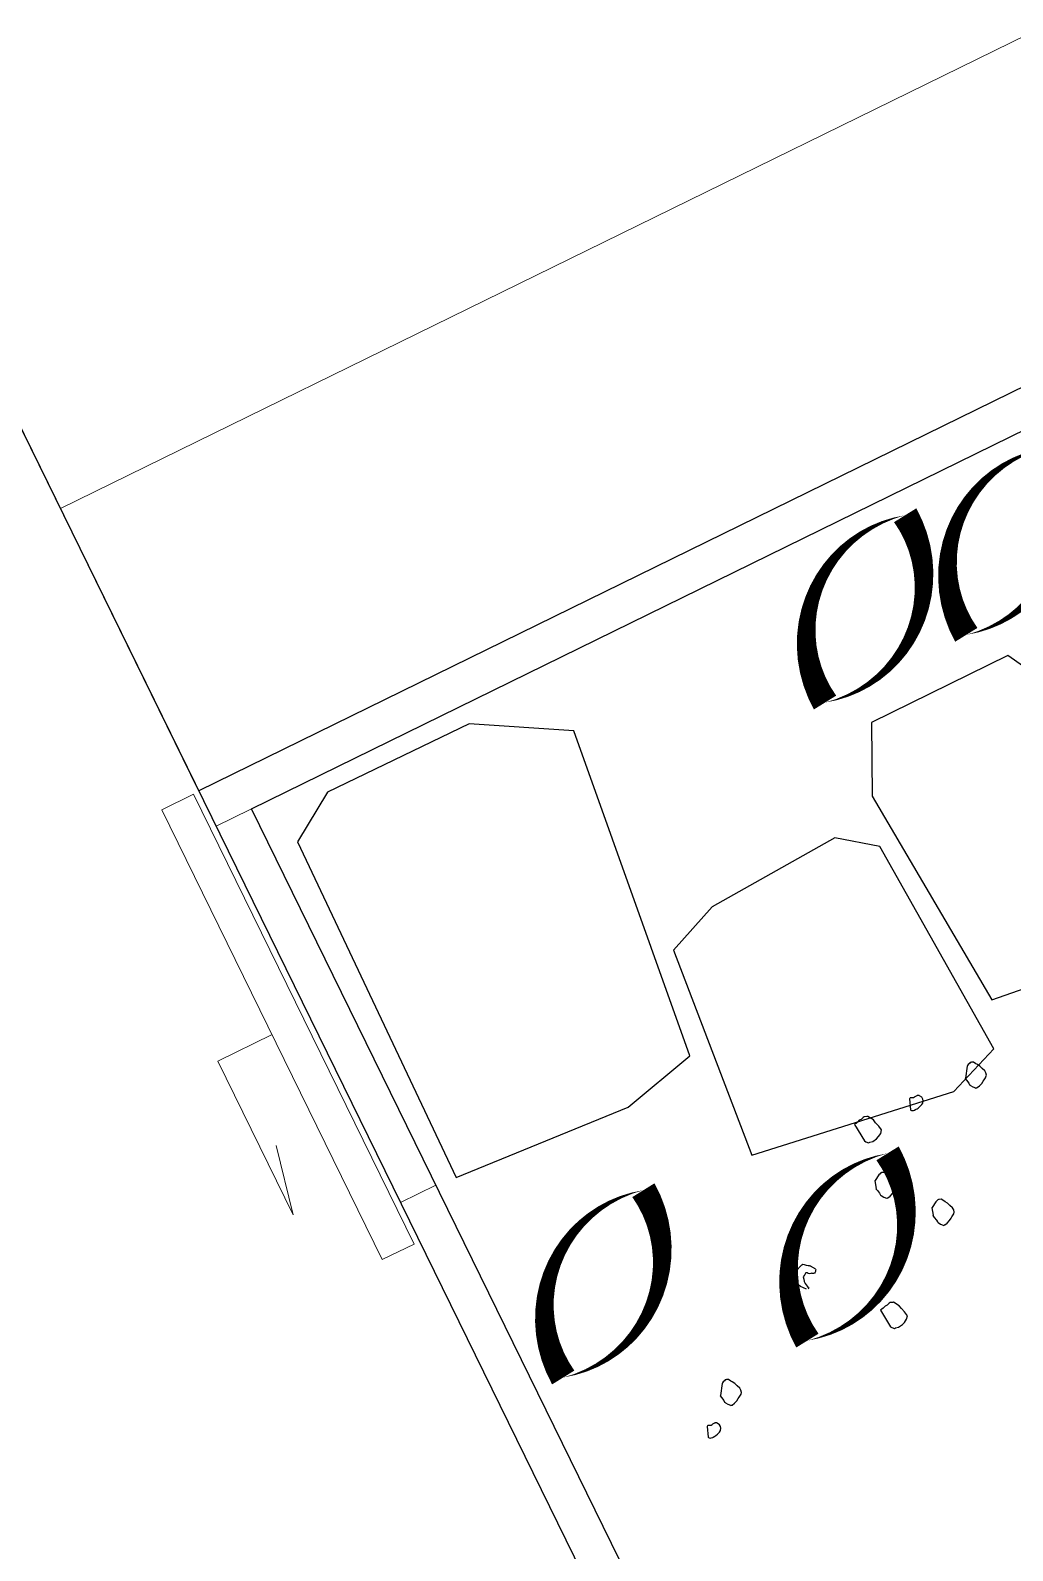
# Model space of a CAD drawing. Header units: millimetres. Extents: x 1754 to 2064, y 960 to 1845.
# Drawn here: x 1910.019 to 1911.894, y 1772.445 to 1775.347 of the extents above; entities that cross this region are included whole.
import ezdxf

# ---------------------------------------------------------------- set-up
doc = ezdxf.new("R2010")
doc.units = ezdxf.units.MM
doc.layers.add('FLOATING-WINDOWS', color=2, linetype='Continuous', plot=False)
for name, color, linetype in [('okna', 4, 'Continuous'), ('SRAFY-TERÉN', 252, 'Continuous'), ('T_stafaz', 7, 'Continuous'), ('zariz.predmety', 203, 'Continuous'), ('ZARIZOVAKY', 251, 'Continuous')]:
    doc.layers.add(name, color=color, linetype=linetype)

# ---------------------------------------------------------------- blocks, each defined once
blk = doc.blocks.new('STROMLIST03PUD')
at = {"linetype": 'Continuous'}
for p, q in [((-895.1, 34.9), (-895.4, 33.5)), ((-895.4, 33.5), (-894.3, 31.6)), ((-894.7, 36.4), (-895.1, 34.9)), ((-893.1, 39.8), (-894.7, 36.4)), ((-894.3, 31.6), (-893.6, 28.4)), ((-888.5, 42.6), (-893.1, 39.8)), ((-885.8, 44.3), (-888.5, 42.6)), ((-881.2, 47), (-885.8, 44.3)), ((-875.2, 49.4), (-881.2, 47)), ((-869.1, 51.7), (-875.2, 49.4)), ((-864.4, 52.1), (-869.1, 51.7)), ((-860, 51), (-864.4, 52.1)), ((-857.5, 48.8), (-860, 51)), ((-856.4, 47), (-857.5, 48.8)), ((-854.2, 43.4), (-856.4, 47)), ((-852.6, 40.6), (-854.2, 43.4)), ((-849.8, 36), (-852.6, 40.6)), ((-847.4, 30), (-849.8, 36)), ((-846.6, 24.4), (-847.4, 30)), ((-893.6, 28.4), (-892.5, 26.6)), ((-892.5, 26.6), (-891.9, 25.6)), ((-891.9, 25.6), (-872.8, 12.4)), ((-872.8, 12.4), (-872.3, 11.5)), ((-872.3, 11.5), (-868, 12.7)), ((-868, 12.7), (-861.5, 14.1)), ((-861.5, 14.1), (-857.6, 14)), ((-857.6, 14), (-856.7, 14.6)), ((-856.7, 14.6), (-855.8, 15)), ((-855.8, 15), (-851.3, 17.8)), ((-851.3, 17.8), (-847.3, 21.5)), ((-847.3, 21.5), (-846.3, 22)), ((-846.9, 22.9), (-846.6, 24.4)), ((-846.3, 22), (-846.9, 22.9)), ((-881.8, -81.4), (-883.4, -84.9)), ((-883.4, -84.9), (-882.9, -85.8)), ((-882.9, -85.8), (-883.3, -87.2)), ((-880.9, -80.9), (-881.8, -81.4)), ((-876.3, -78.1), (-880.9, -80.9)), ((-872.5, -78.3), (-876.3, -78.1)), ((-869.6, -79), (-872.5, -78.3)), ((-865.6, -81.5), (-869.6, -79)), ((-863.9, -84.3), (-865.6, -81.5)), ((-862.1, -89.4), (-863.9, -84.3)), ((-882.4, -92.9), (-885.2, -99.1)), ((-885.2, -99.1), (-884.6, -100.1)), ((-884.6, -100.1), (-884, -101)), ((-884, -101), (-864.5, -108.2)), ((-883.3, -87.2), (-883.1, -89.6)), ((-883.1, -89.6), (-882.5, -90.6)), ((-882.5, -90.6), (-882.4, -92.9)), ((-864.5, -108.2), (-863.6, -107.7)), ((-863.6, -107.7), (-862.6, -107.1)), ((-862.6, -107.1), (-861.4, -105.1)), ((-860.9, -93.6), (-862.1, -89.4)), ((-861.4, -105.1), (-861, -103.7)), ((-861, -103.7), (-860.3, -100.7)), ((-860.6, -96), (-860.9, -93.6)), ((-860.9, -99.8), (-860.6, -96)), ((-860.3, -100.7), (-860.9, -99.8)), ((-687.2, -135.5), (-687.5, -136.9)), ((-687.5, -136.9), (-686.5, -138.7)), ((-686.8, -134.1), (-687.2, -135.5)), ((-685.2, -130.6), (-686.8, -134.1)), ((-686.5, -138.7), (-685.7, -142.1)), ((-685.7, -142.1), (-679.1, -153)), ((-680.6, -127.8), (-685.2, -130.6)), ((-677.9, -126.2), (-680.6, -127.8)), ((-673.3, -123.5), (-677.9, -126.2)), ((-667.3, -121), (-673.3, -123.5)), ((-661.3, -118.7), (-667.3, -121)), ((-656.5, -118.4), (-661.3, -118.7)), ((-652.1, -119.4), (-656.5, -118.4)), ((-649.6, -121.6), (-652.1, -119.4)), ((-648.5, -123.4), (-649.6, -121.6)), ((-646.3, -127), (-648.5, -123.4)), ((-644.7, -129.8), (-646.3, -127)), ((-642, -134.4), (-644.7, -129.8)), ((-639.6, -140.4), (-642, -134.4)), ((-638.7, -146.1), (-639.6, -140.4)), ((-679.1, -153), (-678.6, -153.9)), ((-678.6, -153.9), (-664.9, -158.1)), ((-664.9, -158.1), (-664.4, -159)), ((-664.4, -159), (-660.2, -157.8)), ((-660.2, -157.8), (-653.6, -156.3)), ((-653.6, -156.3), (-649.8, -156.4)), ((-649.8, -156.4), (-648.9, -155.9)), ((-648.9, -155.9), (-648, -155.3)), ((-648, -155.3), (-643.4, -152.6)), ((-643.4, -152.6), (-639.4, -149)), ((-639.4, -149), (-638.5, -148.4)), ((-639, -147.5), (-638.7, -146.1)), ((-638.5, -148.4), (-639, -147.5)), ((-889.5, -188.5), (-891.5, -193.4)), ((-891.5, -193.4), (-891.3, -195.7)), ((-891.3, -195.7), (-889.4, -200.8)), ((-889.4, -200.8), (-889.7, -204.7)), ((-889.1, -187), (-889.5, -188.5)), ((-878.2, -180.3), (-889.1, -187)), ((-871.6, -178.9), (-878.2, -180.3)), ((-863.2, -176.3), (-871.6, -178.9)), ((-854.3, -174.7), (-863.2, -176.3)), ((-849.2, -179.1), (-854.3, -174.7)), ((-845.3, -185.5), (-849.2, -179.1)), ((-843.5, -190.6), (-845.3, -185.5)), ((-841.9, -199.5), (-843.5, -190.6)), ((-843.3, -205.4), (-841.9, -199.5)), ((-774.5, -202.8), (-779.1, -205.6)), ((-771.8, -201.2), (-774.5, -202.8)), ((-767.2, -198.5), (-771.8, -201.2)), ((-761.2, -196.1), (-767.2, -198.5)), ((-755.2, -193.7), (-761.2, -196.1)), ((-750.4, -193.4), (-755.2, -193.7)), ((-746, -194.5), (-750.4, -193.4)), ((-743.5, -196.7), (-746, -194.5)), ((-742.4, -198.5), (-743.5, -196.7)), ((-740.2, -202.1), (-742.4, -198.5)), ((-738.6, -204.8), (-740.2, -202.1)), ((-889.7, -204.7), (-887.8, -209.8)), ((-887.8, -209.8), (-887.1, -213)), ((-887.1, -213), (-886.9, -215.4)), ((-886.9, -215.4), (-886.3, -216.4)), ((-886.3, -216.4), (-849.9, -213)), ((-849.9, -213), (-847.2, -211.4)), ((-847.2, -211.4), (-843.1, -207.7)), ((-843.1, -207.7), (-843.3, -205.4)), ((-781.1, -210.5), (-781.4, -211.9)), ((-781.4, -211.9), (-780.4, -213.8)), ((-780.7, -209), (-781.1, -210.5)), ((-779.1, -205.6), (-780.7, -209)), ((-780.4, -213.8), (-779.6, -217)), ((-779.6, -217), (-773, -228.1)), ((-773, -228.1), (-772.5, -229)), ((-772.5, -229), (-758.8, -233.2)), ((-754.1, -232.7), (-747.5, -231.3)), ((-747.5, -231.3), (-743.7, -231.5)), ((-743.7, -231.5), (-742.8, -231)), ((-742.8, -231), (-741.9, -230.4)), ((-741.9, -230.4), (-737.3, -227.6)), ((-735.9, -209.4), (-738.6, -204.8)), ((-737.3, -227.6), (-733.3, -223.9)), ((-733.5, -215.4), (-735.9, -209.4)), ((-732.5, -221.1), (-733.5, -215.4)), ((-733.3, -223.9), (-732.4, -223.4)), ((-732.9, -222.5), (-732.5, -221.1)), ((-732.4, -223.4), (-732.9, -222.5)), ((-758.8, -233.2), (-758.3, -234.1)), ((-758.3, -234.1), (-754.1, -232.7)), ((-523, -288.2), (-531.4, -290.8)), ((-514.1, -286.6), (-523, -288.2)), ((-509, -291), (-514.1, -286.6)), ((-549.3, -300.4), (-551.3, -305.3)), ((-551.3, -305.3), (-551.1, -307.6)), ((-551.1, -307.6), (-549.3, -312.7)), ((-549.3, -312.7), (-549.5, -316.6)), ((-549.5, -316.6), (-547.7, -321.7)), ((-549, -298.9), (-549.3, -300.4)), ((-538, -292.3), (-549, -298.9)), ((-531.4, -290.8), (-538, -292.3)), ((-505.2, -297.4), (-509, -291)), ((-503.4, -302.5), (-505.2, -297.4)), ((-501.7, -311.4), (-503.4, -302.5)), ((-503.2, -317.3), (-501.7, -311.4)), ((-503, -319.6), (-503.2, -317.3)), ((-547.7, -321.7), (-547, -325)), ((-547, -325), (-546.7, -327.3)), ((-546.7, -327.3), (-546.2, -328.2)), ((-546.2, -328.2), (-509.7, -325)), ((-509.7, -325), (-507, -323.3)), ((-507, -323.3), (-503, -319.6)), ((-673.9, -406.4), (-673, -405.8)), ((-673, -405.8), (-671.2, -404.7)), ((-671.2, -404.7), (-669.7, -405.1)), ((-669.7, -405.1), (-669.2, -406.1)), ((-669.2, -406.1), (-667.2, -407.3)), ((-690.3, -422.4), (-689, -420.4)), ((-690.1, -424.9), (-690.3, -422.4)), ((-688.9, -429), (-690.1, -424.9)), ((-689, -420.4), (-685.9, -417.3)), ((-685.4, -436.9), (-688.9, -429)), ((-685.9, -417.3), (-683.7, -414.7)), ((-683.7, -414.7), (-682.5, -412.7)), ((-682.5, -412.7), (-681.6, -412.2)), ((-681.6, -412.2), (-681.2, -410.7)), ((-681.2, -410.7), (-680.3, -410.2)), ((-680.3, -410.2), (-679.4, -409.6)), ((-679.4, -409.6), (-678.5, -409.2)), ((-678.5, -409.2), (-677.5, -408.6)), ((-677.5, -408.6), (-675.7, -407.5)), ((-675.7, -407.5), (-674.8, -407)), ((-674.8, -407), (-673.9, -406.4)), ((-671.7, -422.4), (-673, -424.4)), ((-673, -424.4), (-672.5, -425.3)), ((-672.5, -425.3), (-671.9, -426.3)), ((-671.9, -426.3), (-670.8, -428.1)), ((-669.9, -421.3), (-671.7, -422.4)), ((-670.8, -428.1), (-670.2, -429)), ((-670.2, -429), (-669.7, -429.9)), ((-668.6, -419.3), (-669.9, -421.3)), ((-669.7, -429.9), (-668.1, -432.6)), ((-667.9, -416.4), (-668.6, -419.3)), ((-668.1, -432.6), (-663.7, -433.8)), ((-667.5, -415), (-667.9, -416.4)), ((-666.6, -414.4), (-667.5, -415)), ((-667.2, -407.3), (-666.6, -408.2)), ((-666.6, -408.2), (-665.5, -410.1)), ((-665.3, -412.4), (-666.6, -414.4)), ((-665.5, -410.1), (-665.3, -412.4)), ((-663.7, -433.8), (-659.3, -434.9)), ((-659.3, -434.9), (-655.4, -435)), ((-655.4, -435), (-652.1, -434.3)), ((-652.1, -434.3), (-648.9, -433.5)), ((-648.9, -433.5), (-646.5, -433.3)), ((-646.5, -433.3), (-645.6, -432.8)), ((-645.6, -432.8), (-644.7, -432.3)), ((-644.7, -432.3), (-644.1, -433.2)), ((-644.1, -433.2), (-643.6, -434.1)), ((-683.7, -439.5), (-685.4, -436.9)), ((-682.1, -442.3), (-683.7, -439.5)), ((-678.1, -444.9), (-682.1, -442.3)), ((-673.8, -449.8), (-678.1, -444.9)), ((-668.9, -451.8), (-673.8, -449.8)), ((-666, -452.6), (-668.9, -451.8)), ((-663.3, -450.9), (-666, -452.6)), ((-658.7, -448.1), (-663.3, -450.9)), ((-654.2, -445.4), (-658.7, -448.1)), ((-644.3, -437), (-654.2, -445.4)), ((-537.1, -637.2), (-543.1, -639.6)), ((-531.1, -634.8), (-537.1, -637.2)), ((-526.3, -634.5), (-531.1, -634.8)), ((-522, -635.6), (-526.3, -634.5)), ((-519.4, -637.7), (-522, -635.6)), ((-518.3, -639.6), (-519.4, -637.7)), ((-557, -651.6), (-557.4, -653)), ((-557.4, -653), (-556.3, -654.9)), ((-556.6, -650.1), (-557, -651.6)), ((-555, -646.7), (-556.6, -650.1)), ((-556.3, -654.9), (-555.5, -658.2)), ((-555.5, -658.2), (-554.4, -660)), ((-550.4, -643.9), (-555, -646.7)), ((-554.4, -660), (-553.9, -660.9)), ((-553.9, -660.9), (-534.7, -674.2)), ((-547.7, -642.4), (-550.4, -643.9)), ((-543.1, -639.6), (-547.7, -642.4)), ((-516.1, -643.2), (-518.3, -639.6)), ((-514.5, -645.9), (-516.1, -643.2)), ((-511.8, -650.5), (-514.5, -645.9)), ((-513.2, -668.7), (-509.2, -665)), ((-509.4, -656.5), (-511.8, -650.5)), ((-508.5, -662.2), (-509.4, -656.5)), ((-509.2, -665), (-508.2, -664.5)), ((-508.8, -663.6), (-508.5, -662.2)), ((-508.2, -664.5), (-508.8, -663.6)), ((-534.7, -674.2), (-534.2, -675.2)), ((-534.2, -675.2), (-530, -673.8)), ((-530, -673.8), (-523.4, -672.4)), ((-523.4, -672.4), (-519.6, -672.6)), ((-519.6, -672.6), (-518.6, -672.1)), ((-518.6, -672.1), (-517.8, -671.5)), ((-517.8, -671.5), (-513.2, -668.7)), ((-491.1, -714.9), (-493.8, -721.1)), ((-493.8, -721.1), (-493.3, -722.1)), ((-493.3, -722.1), (-492.8, -723)), ((-492.8, -723), (-473.2, -730.2)), ((-490.6, -703.4), (-492.2, -706.9)), ((-492.2, -706.9), (-491.6, -707.8)), ((-491.6, -707.8), (-492, -709.2)), ((-492, -709.2), (-491.8, -711.7)), ((-491.8, -711.7), (-491.3, -712.6)), ((-491.3, -712.6), (-491.1, -714.9)), ((-489.6, -702.9), (-490.6, -703.4)), ((-485.1, -700.1), (-489.6, -702.9)), ((-481.3, -700.3), (-485.1, -700.1)), ((-478.3, -701), (-481.3, -700.3)), ((-474.3, -703.5), (-478.3, -701)), ((-472.6, -706.3), (-474.3, -703.5)), ((-470.9, -711.4), (-472.6, -706.3)), ((-469.6, -715.6), (-470.9, -711.4)), ((-469.8, -725.7), (-469, -722.7)), ((-469.4, -718), (-469.6, -715.6)), ((-469.5, -721.8), (-469.4, -718)), ((-469, -722.7), (-469.5, -721.8)), ((-473.2, -730.2), (-472.3, -729.7)), ((-472.3, -729.7), (-471.4, -729.1)), ((-471.4, -729.1), (-470.1, -727.1)), ((-470.1, -727.1), (-469.8, -725.7))]:
    blk.add_line(p, q, dxfattribs=at)

msp = doc.modelspace()

# ---------------------------------------------------------------- linework, layer by layer
at = {"layer": 'FLOATING-WINDOWS'}
for points in [[(1903.2659, 1775.857), (1908.1942, 1778.2729), (1911.6385, 1771.2467), (1907.1731, 1769.0577)], [(1909.6138, 1775.3772), (1909.8382, 1775.4872), (1909.5741, 1776.026), (1912.223, 1777.3245), (1912.4871, 1776.7857), (1912.7116, 1776.8958), (1913.4379, 1775.4142), (1910.3401, 1773.8956)], [(1910.4404, 1773.8613), (1913.4035, 1775.3139), (1914.669, 1772.7324), (1911.7058, 1771.2797)]]:
    msp.add_lwpolyline(points, close=True, dxfattribs=at)
at = {"layer": 'okna', "linetype": 'Continuous', "lineweight": 0}
for p, q in [((1913.4379, 1775.4142), (1910.3401, 1773.8956)), ((1913.4709, 1775.3469), (1910.3731, 1773.8283)), ((1910.3401, 1773.8956), (1910.3731, 1773.8283)), ((1910.7925, 1773.143), (1910.4404, 1773.8613)), ((1910.4799, 1773.4302), (1910.3764, 1773.3794)), ((1910.3764, 1773.3794), (1910.52, 1773.0865)), ((1910.52, 1773.0865), (1910.4878, 1773.2186)), ((1910.7252, 1773.1099), (1910.7925, 1773.1429)), ((1911.7065, 1771.2783), (1910.7925, 1773.143)), ((1911.6385, 1771.2467), (1910.7252, 1773.1099))]:
    msp.add_line(p, q, dxfattribs=at)
msp.add_lwpolyline([(1910.3301, 1773.8893), (1910.2694, 1773.8595), (1910.6904, 1773.0008), (1910.7511, 1773.0305)], close=True, dxfattribs=at)
at = {"layer": 'SRAFY-TERÉN'}
for points in [[(1911.8539, 1773.4967), (1912.1592, 1773.6038), (1912.2167, 1773.6648), (1912.0342, 1774.0488), (1911.8846, 1774.1537), (1911.6242, 1774.0261), (1911.6253, 1773.8855), (1911.8539, 1773.4967)], [(1910.8313, 1773.1576), (1911.1597, 1773.2917), (1911.2777, 1773.39), (1911.0562, 1774.0099), (1910.856, 1774.0237), (1910.5859, 1773.8933), (1910.5286, 1773.7981), (1910.8313, 1773.1576)], [(1911.3958, 1773.1998), (1911.7814, 1773.3216), (1911.8577, 1773.4031), (1911.64, 1773.7891), (1911.5545, 1773.8059), (1911.3202, 1773.6743), (1911.246, 1773.5914), (1911.3958, 1773.1998)]]:
    msp.add_lwpolyline(points, dxfattribs=at)
at = {"layer": 'zariz.predmety', "color": 253, "linetype": 'Continuous', "ltscale": 0.001}
for points in [[(1911.9584, 1774.5509, 0, 0, 0.520567), (1911.9584, 1774.5509, 0, 0.05, 0.520567), (1911.8053, 1774.1934, 0, 0.05, 0.520567), (1911.9584, 1774.5509, 0.05, 0.05, 0)], [(1911.6886, 1774.4217, 0, 0, 0.520567), (1911.6886, 1774.4217, 0, 0.05, 0.520567), (1911.5356, 1774.0641, 0, 0.05, 0.520567), (1911.6886, 1774.4217, 0.05, 0.05, 0)], [(1911.5019, 1772.8461, 0, 0, 0.520567), (1911.5019, 1772.8461, 0, 0.05, 0.520567), (1911.655, 1773.2036, 0, 0.05, 0.520567), (1911.5019, 1772.8461, 0.05, 0.05, 0)], [(1911.1889, 1773.1333, 0, 0, 0.520567), (1911.1889, 1773.1333, 0, 0.05, 0.520567), (1911.0358, 1772.7757, 0, 0.05, 0.520567), (1911.1889, 1773.1333, 0.05, 0.05, 0)]]:
    msp.add_lwpolyline(points, format="xyseb", close=True, dxfattribs=at)
at = {"layer": 'ZARIZOVAKY', "linetype": 'Continuous', "lineweight": 0}
for p, q in [((1913.1738, 1775.953), (1910.076, 1774.4344)), ((1913.4379, 1775.4142), (1910.3401, 1773.8956)), ((1910.076, 1774.4344), (1910.3401, 1773.8956))]:
    msp.add_line(p, q, dxfattribs=at)

# ---------------------------------------------------------------- block references
at = {"layer": 'T_stafaz', "xscale": 0.001000000047450447, "yscale": 0.001000000163912773, "zscale": 0.001, "rotation": 296.1149935166604}
msp.add_blockref('STROMLIST03PUD', (1912.1765, 1772.5581), dxfattribs=at)

doc.saveas('drawing.dxf')
